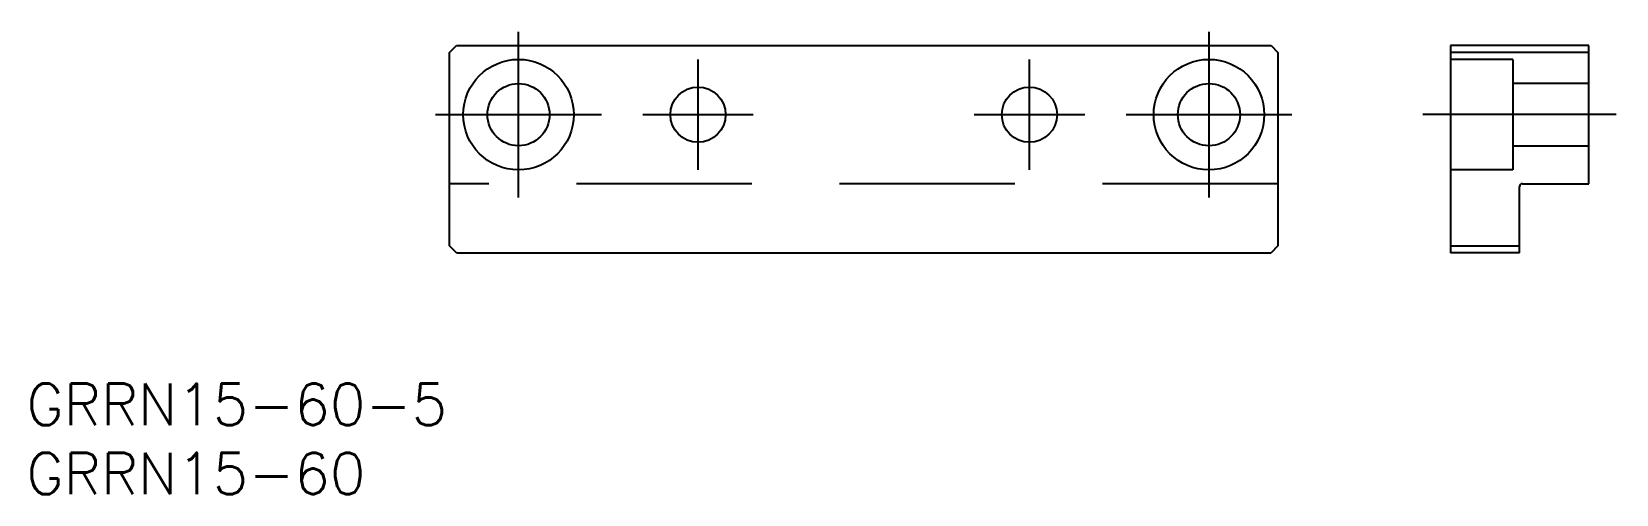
# Model space of a CAD drawing. Extents: x -60 to 54, y -17 to 16.
import ezdxf

# ---------------------------------------------------------------- set-up
doc = ezdxf.new("R2010")
doc.units = 0
doc.linetypes.add('CENTER', pattern=[50.8, 31.75, -6.35, 6.35, -6.35])
doc.linetypes.add('DASHED', pattern=[19.05, 12.7, -6.35])
doc.layers.get('0').update_dxf_attribs({"linetype": 'CONTINUOUS'})
doc.layers.add('CENTER', color=1, linetype='CENTER')
doc.styles.get("Standard").update_dxf_attribs({"font": 'txt.shx', "height": 3, "bigfont": 'bigfont.shx'})

msp = doc.modelspace()

# ---------------------------------------------------------------- linework, layer by layer
at = {"color": 7, "linetype": 'CONTINUOUS'}
for p, q in [((-30, 14.5), (-29.5, 15)), ((-29.5, 15), (29.5, 15)), ((29.5, 15), (30, 14.5)), ((42.5, 15), (42.5, 0)), ((52.5, 15), (42.5, 15)), ((52.5, 5), (52.5, 15)), ((-30, 0.5), (-30, 14.5)), ((30, 14.5), (30, 0.5)), ((52.5, 14.5), (42.5, 14.5)), ((47.5, 0), (47.5, 4.8)), ((47.7, 5), (52.5, 5)), ((-29.5, 0), (-30, 0.5)), ((-29.5, 0), (29.5, 0)), ((30, 0.5), (29.5, 0)), ((42.5, 0.5), (47.5, 0.5)), ((47.5, 0), (42.5, 0))]:
    msp.add_line(p, q, dxfattribs=at)
at = {"color": 3, "linetype": 'DASHED'}
for p, q in [((47, 14), (42.5, 14)), ((47, 14), (47, 6)), ((52.5, 12.25), (47, 12.25)), ((47, 7.75), (52.5, 7.75)), ((47, 6), (42.5, 6)), ((30, 5), (-30, 5))]:
    msp.add_line(p, q, dxfattribs=at)
at = {"color": 7, "linetype": 'CONTINUOUS'}
for centre, radius in [((-25, 10), 4), ((25, 10), 4), ((-25, 10), 2.25), ((-12, 10), 2), ((12, 10), 2), ((25, 10), 2.25)]:
    msp.add_circle(centre, radius, dxfattribs=at)
msp.add_arc((47.7, 4.8), 0.2, 90, 180, dxfattribs=at)
at = {"layer": 'CENTER', "color": 1, "linetype": 'CENTER'}
for p, q in [((-25, 4), (-25, 16)), ((25, 16), (25, 4)), ((-12, 6), (-12, 14)), ((12, 6), (12, 14)), ((-31, 10), (-19, 10)), ((-16, 10), (-8, 10)), ((8, 10), (16, 10)), ((19, 10), (31, 10)), ((54.5, 10), (40.5, 10))]:
    msp.add_line(p, q, dxfattribs=at)

# ---------------------------------------------------------------- texts
at = {"color": 7, "linetype": 'CONTINUOUS'}
for s, p in [('GRRN15-60-5', (-60.64, -12.46)), ('GRRN15-60', (-60.64, -17.46))]:
    msp.add_text(s, height=3, dxfattribs=at).set_placement(p)

doc.saveas('drawing.dxf')
